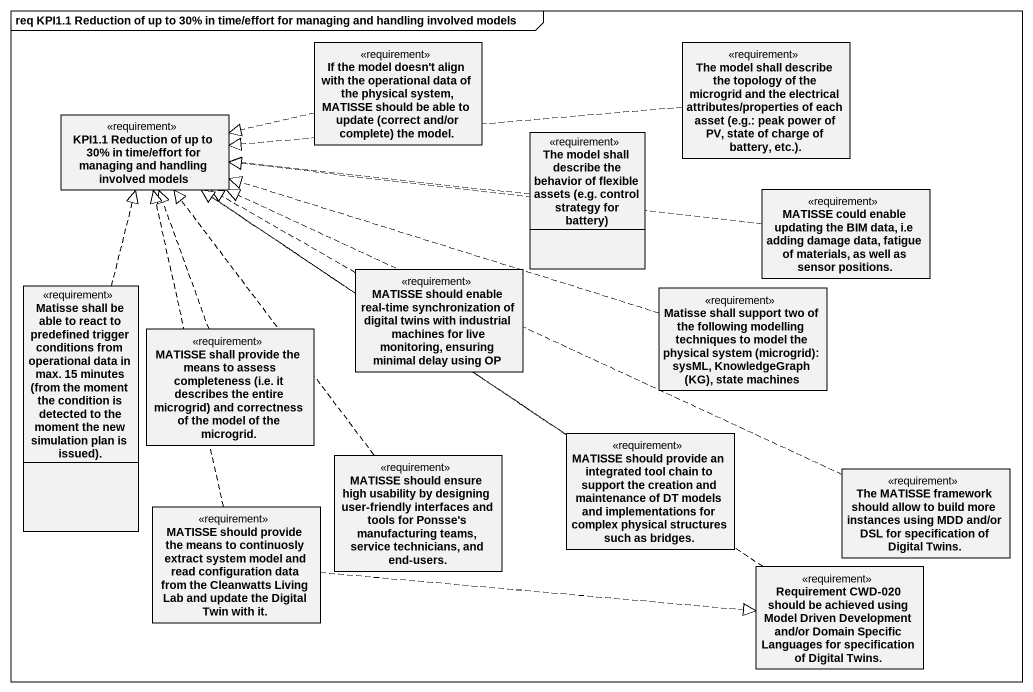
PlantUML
@startuml
mainframe req KPI1.1 Reduction of up to 30% in time/effort for managing and handling involved models
hide circle
hide empty members
class "If the model doesn't align with the operational data of the physical system, MATISSE should be able to update (correct and/or complete) the model." as If_the_model_doesn_t_align <<requirement>>
class "The model shall describe the topology of the microgrid and the electrical attributes/properties of each asset (e.g.: peak power of PV, state of charge of battery, etc.)." as The_model_shall_describe <<requirement>>
class "KPI1.1 Reduction of up to 30% in time/effort for managing and handling involved models" as KPI1_1_Reduction_of_up_to <<requirement>>
class "The model shall describe the behavior of flexible assets (e.g. control strategy for battery)" as The_model_shall_describe_2 <<requirement>>
class "MATISSE could enable updating the BIM data, i.e adding damage data, fatigue of materials, as well as sensor positions." as MATISSE_could_enable <<requirement>>
class "MATISSE should enable real-time synchronization of digital twins with industrial machines for live monitoring, ensuring minimal delay using OP" as MATISSE_should_enable_real <<requirement>>
class "Matisse shall be able to react to predefined trigger conditions from operational data in max. 15 minutes (from the moment the condition is detected to the moment the new simulation plan is issued)." as Matisse_shall_be_able_to <<requirement>>
class "MATISSE shall provide the means to assess completeness (i.e. it describes the entire microgrid) and correctness of the model of the microgrid." as MATISSE_shall_provide_the <<requirement>>
class "Matisse shall support two of the following modelling techniques to model the physical system (microgrid): sysML, KnowledgeGraph (KG), state machines" as Matisse_shall_support_two <<requirement>>
class "MATISSE should ensure high usability by designing user-friendly interfaces and tools for Ponsse's manufacturing teams, service technicians, and end-users." as MATISSE_should_ensure_high <<requirement>>
class "MATISSE should provide an integrated tool chain to support the creation and maintenance of DT models and implementations for complex physical structures such as bridges." as MATISSE_should_provide_an <<requirement>>
class "The MATISSE framework should allow to build more instances using MDD and/or DSL for specification of Digital Twins." as The_MATISSE_framework <<requirement>>
class "MATISSE should provide the means to continuosly extract system model and read configuration data from the Cleanwatts Living Lab and update the Digital Twin with it." as MATISSE_should_provide_the <<requirement>>
class "Requirement CWD-020 should be achieved using Model Driven Development and/or Domain Specific Languages for specification of Digital Twins." as Requirement_CWD_020_should <<requirement>>
If_the_model_doesn_t_align .left.|> KPI1_1_Reduction_of_up_to
The_model_shall_describe .left.|> KPI1_1_Reduction_of_up_to
The_model_shall_describe_2 .left.|> KPI1_1_Reduction_of_up_to
MATISSE_could_enable .left.|> KPI1_1_Reduction_of_up_to
MATISSE_should_enable_real .left.|> KPI1_1_Reduction_of_up_to
Matisse_shall_be_able_to .up.|> KPI1_1_Reduction_of_up_to
MATISSE_shall_provide_the .up.|> KPI1_1_Reduction_of_up_to
Matisse_shall_support_two .left.|> KPI1_1_Reduction_of_up_to
MATISSE_should_ensure_high .up.|> KPI1_1_Reduction_of_up_to
MATISSE_should_provide_an .up.|> KPI1_1_Reduction_of_up_to
The_MATISSE_framework .left.|> KPI1_1_Reduction_of_up_to
MATISSE_should_provide_the .up.|> KPI1_1_Reduction_of_up_to
MATISSE_should_provide_the .right.|> Requirement_CWD_020_should
Requirement_CWD_020_should .up.|> KPI1_1_Reduction_of_up_to
@enduml
